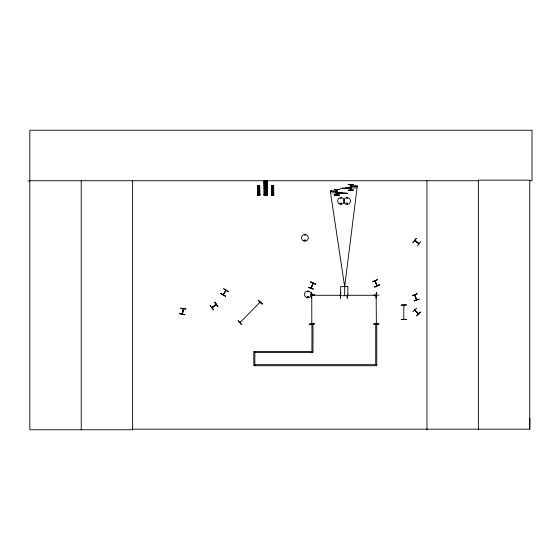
<?xml version="1.0" encoding="UTF-8"?>
<svg xmlns="http://www.w3.org/2000/svg" width="560" height="560" viewBox="0 0 560 560"><rect width="100%" height="100%" fill="white"/><g stroke="black" fill="none" stroke-linecap="round" stroke-linejoin="round"><path stroke-width="0.84" d="M529.382 180.733L532 180.733L532 130.242L29.806 130.242L29.806 429.758L132.692 429.758L132.622 429.17L529.767 429.17L529.844 418.341M211.862 307.552L216.195 304.409M211.96 307.741L216.342 304.605L211.995 307.783M183.253 308.791L183.127 309.372M416.43 299.817L414.68 294.875L415.051 295.295M416.689 299.824L416.528 299.383M414.764 310.051L418.397 313.95M344.666 295.68L344.666 286.608L357.245 186.487M312.011 295.666L311.766 295.204L312.361 295.463M312.011 323.827L311.794 323.246M375.543 295.246L376.166 295.183L376.355 323.841M376.404 323.785L376.138 323.358M304.647 235.046L305.228 235.123L304.689 234.976M304.577 240.324L305.256 240.142L304.717 240.548M305.459 240.324C304.115 241.892 304.661 238.777 305.41 240.198M307.559 291.655C308.399 290.696 307.888 292.754 307.622 291.522M307.349 296.8C308.581 298.802 308.077 294.952 307.433 297.171M308.161 297.017C307.517 295.638 307.524 298.242 308.161 296.849M340.718 198.17L341.292 198.093L340.753 198.317M341.509 203.588C340.613 201.726 340.333 204.869 341.425 203.693M346.808 198.17L347.389 198.247L346.85 198.1M346.64 203.329C347.634 205.331 347.599 201.572 346.64 203.574M346.752 203.357C347.396 204.666 347.543 202.447 346.829 203.294M414.75 240.576L418.894 243.691M313.138 283.332L311.164 288.204M311.766 295.295L311.794 323.785L311.794 323.302M184.87 314.594L179.613 313.572M180.726 308.259L186.025 309.064L180.74 308.189M182.154 313.95L183.463 308.945M183.491 308.826L182.392 314.097L183.435 308.903M403.823 305.354L403.781 319.396L404.061 319.165M350.539 187.159L351.134 187.159M182.469 313.558L182.161 314.027M225.61 290.535L225.883 290.136M308.441 287.399L313.509 289.135L308.448 287.371M310.968 288.043L312.956 283.136M311.22 288.225L313.243 283.234M340.69 203.273C340.977 204.701 341.698 202.594 340.781 203.224M350.651 187.103L350.539 187.53M416.661 299.775L414.876 294.868M220.71 293.58L225.421 296.149L220.724 293.559M223.692 288.778L228.242 291.599M223.321 294.231C223.657 294.469 229.383 284.585 223.251 294.735M223.265 294.833L226.1 290.255M239.841 322.378L240.338 322.231M412.958 242.466L416.346 238.315L412.937 242.452M420.665 241.486L417.522 245.819M340.368 295.47L339.864 295.246M348.04 295.281C346.416 294.56 347.921 302.106 347.151 295.757M258.272 300.349L262.269 303.919M240.226 322.042L239.848 322.427M259.861 302.68L260.239 302.295L259.819 302.715M241.605 324.583L237.979 320.642L241.626 324.569M262.29 303.898L258.293 300.321L262.129 304.059M260.043 302.204L240.079 322.497M412.832 311.773L416.696 308.07M414.68 310.051L418.509 313.726M376.145 323.316L376.166 323.785M212.016 307.671L216.258 304.591M213.486 309.792L210.126 305.62L213.458 309.813M377.447 279.545L372.589 281.813L377.531 279.762M374.892 280.924L375.249 280.854M374.626 286.804L379.596 284.816M374.717 287.021L379.568 284.746L374.724 287.049M414.064 300.783L419.125 299.04M414.155 301.042L419.188 299.229M347.557 295.225L347.928 295.253M347.935 295.491L347.564 295.498M265.587 195.412L265.944 195.405L265.608 194.838M272.622 195.314L272.643 194.929M414.862 309.883L418.453 313.698M264.278 182.602L266.952 182.567M264.292 183.582L266.966 183.554M264.306 185.052L266.98 185.024M259.168 195.433L259.07 185.759L259.693 185.759L259.798 195.426L257.733 195.454L257.628 185.787L259.553 185.766M264.313 186.361L266.994 186.326M257.775 186.767L259.56 186.746M271.754 186.767L273.539 186.746M257.782 187.418L259.567 187.404M271.761 187.418L273.546 187.404M264.334 187.831L267.008 187.803M257.796 188.405L259.581 188.384M271.768 188.405L273.553 188.384M257.803 189.273L259.588 189.252M271.775 189.273L273.56 189.252M257.81 190.253L259.595 190.232M271.789 190.253L273.574 190.232M264.404 194.138L267.078 194.11M257.859 194.46L259.644 194.446M263.963 194.565L267.533 194.53M271.838 194.46L273.623 194.446M259.945 194.719L257.565 194.74L259.945 194.789M263.963 194.677L267.533 194.642M265.531 194.803L265.958 194.817M271.544 194.817L273.924 194.789M264.215 195.622L267.302 195.58L267.134 181.083L264.054 181.132L264.215 195.622L264.124 181.132M273.77 195.426L271.705 195.454L271.614 185.787L273.665 185.759L273.728 195.426M265.545 195.622L265.965 195.615M311.752 292.698L311.486 298.053L311.717 292.698M376.383 292.698L376.124 298.053L376.362 292.698M310.737 294.896L314.566 295.092M310.737 294.917L314.566 294.896M311.878 295.498L312.305 295.463L311.787 295.498M339.885 295.288L340.368 295.281L311.822 295.281M347.984 295.281L347.501 295.281L376.047 295.281M373.583 295.19L378.938 295.169M373.59 323.932L378.938 323.897M373.59 324.128L378.938 324.121M401.24 305.053L406.588 304.927L401.24 305.088M406.588 319.417L401.24 319.564L406.588 319.403M401.24 319.452L406.595 319.536M28 180.943L29.806 180.936M29.806 180.733L478.366 180.733M348.159 184.366L353.514 184.394M348.159 184.59L353.514 184.59M356.062 186.004L351.596 186.004L356.062 186.305M350.273 186.081L351.596 186.081M350.273 186.228L351.596 186.228M350.539 187.047L351.134 187.047M350.539 187.271L351.134 187.271M350.539 187.418L351.134 187.418M350.539 187.642L351.134 187.642M345.828 187.915L356.307 187.915M351.001 188.083L342.23 188.272M340.242 188.335L351.001 188.034M339.458 189.539L334.103 189.315L339.458 189.616M331.562 190.946L336.021 191.254M336.021 191.023L337.344 191.023M331.562 191.254L337.344 191.177M336.483 191.989L337.008 192.066M336.483 192.213L337.078 192.213M336.483 192.367L337.078 192.367M336.966 192.528L336.595 192.584M336.483 192.584L337.078 192.584M331.772 192.857L342.251 192.857M337.141 193.277L336.616 192.983L337.141 193.004M336.616 193.032L345.394 193.221M336.616 193.221L347.319 193.284M347.375 193.284L340.592 193.228M334.103 195.006L339.458 195.006M339.458 195.237L334.103 194.964L339.458 195.265M311.941 351.456L253.813 351.456L253.813 365.729L376.761 365.729L376.761 323.953L375.718 323.953L375.718 364.686M254.849 352.499L312.977 352.499L312.977 323.953L311.941 323.953L311.941 352.499M254.849 364.686L376.761 364.686M179.571 313.768L184.814 314.86M351.064 187.117L351.078 187.53M375.179 280.819L377.16 285.614M310.583 282.128L315.553 284.109M223.713 288.743L228.256 291.564M220.85 293.356L225.4 296.177M414.862 240.429L419.055 243.474M414.659 240.583L418.992 243.768M214.711 302.295L217.882 306.607M376.915 285.712L374.976 280.826M374.92 280.847L376.957 285.831M414.624 294.889L416.451 299.957M330.372 191.681L344.666 286.608M273.539 185.759L273.63 195.426M273.427 185.759L273.49 195.426M273.322 185.759L273.378 195.426M273.175 185.759L273.301 195.426M273.035 185.759L273.154 195.433M273.014 195.433L272.468 195.44M272.188 185.78L272.335 195.447M272.209 195.447L272.069 185.78L272.055 195.447M271.838 185.787L271.985 195.454M271.74 185.787L271.831 195.454M267.085 181.083L267.239 195.58M266.91 181.09L267.092 195.58M266.952 195.58L266.805 181.944L266.889 195.58M266.637 181.944L266.707 194.733M266.413 181.09L266.602 195.587M266.392 181.09L266.546 195.587M266.28 181.944L266.364 195.587M266.168 195.594L265.349 195.601M264.992 181.972L265.153 195.615M264.586 181.125L264.796 195.615M264.474 181.125L264.621 195.622L264.411 181.125M264.264 181.125L264.418 195.622M259.686 185.759L259.749 195.426M259.455 185.759L259.658 195.426M259.518 195.426L259.343 185.759L259.406 195.426M259.105 185.759L259.308 195.426M258.209 185.78L258.363 195.447M258.132 185.78L258.216 195.447M257.978 185.78L258.125 195.447M257.866 185.787L258.006 195.454M257.782 185.787L257.852 195.454M340.48 292.698L340.515 298.053M529.767 429.17L529.767 180.152L478.366 180.152L478.366 429.17M426.958 180.733L426.958 429.758M357.245 185.486L357.245 186.823M356.062 185.486L356.062 186.823M351.435 184.667L351.435 190.015M351.211 184.667L351.134 190.015M350.539 184.667L350.504 190.015M350.245 184.667L350.266 190.015M337.372 189.616L337.372 194.964M337.351 189.616L337.351 194.964M337.155 194.964L337.155 189.616L337.078 194.964M336.483 189.616L336.448 194.964L336.406 189.616M331.562 190.428L331.562 191.772M330.372 190.428L330.372 191.772M254.849 351.456L254.849 365.729M132.615 180.733L132.615 429.758M81.214 180.733L81.214 429.758M258.314 189.658C258.818 191.163 259.483 188.573 258.314 189.658M265.083 186.935C265.839 189.196 266.833 185.311 265.083 186.935M272.293 189.658C272.79 191.156 273.469 188.594 272.293 189.658M310.674 281.89L315.525 284.179L310.674 281.89M420.406 312.046L416.689 315.903L420.399 312.039M214.921 302.141L217.819 306.649L214.921 302.141M417.193 293.678L412.251 295.75L417.186 293.657M340.704 292.698L340.438 298.053L340.704 292.698M314.566 323.827L309.218 324.156L314.566 323.827M353.514 190.015L348.159 190.316L353.514 190.015M347.837 286.608L340.627 286.608L340.627 295.68L347.837 295.68L347.837 286.608M264.943 195.615L264.81 181.125L264.915 195.615M336.21 194.964L336.21 189.616L336.189 194.964M303.254 240.751A3.388 3.388 0 0 0 308.329 237.825A3.388 3.388 0 0 0 303.254 234.892A3.388 3.388 0 0 0 303.254 240.751M306.159 297.36A3.388 3.388 0 0 0 311.234 294.427A3.388 3.388 0 0 0 306.159 291.501A3.388 3.388 0 0 0 306.159 297.36M345.408 203.882A3.388 3.388 0 0 0 350.49 200.949A3.388 3.388 0 0 0 345.408 198.016A3.388 3.388 0 0 0 345.408 203.882M339.332 203.847A3.346 3.346 0 0 0 344.351 200.949A3.346 3.346 0 0 0 339.332 198.051A3.346 3.346 0 0 0 339.332 203.847"/></g></svg>
